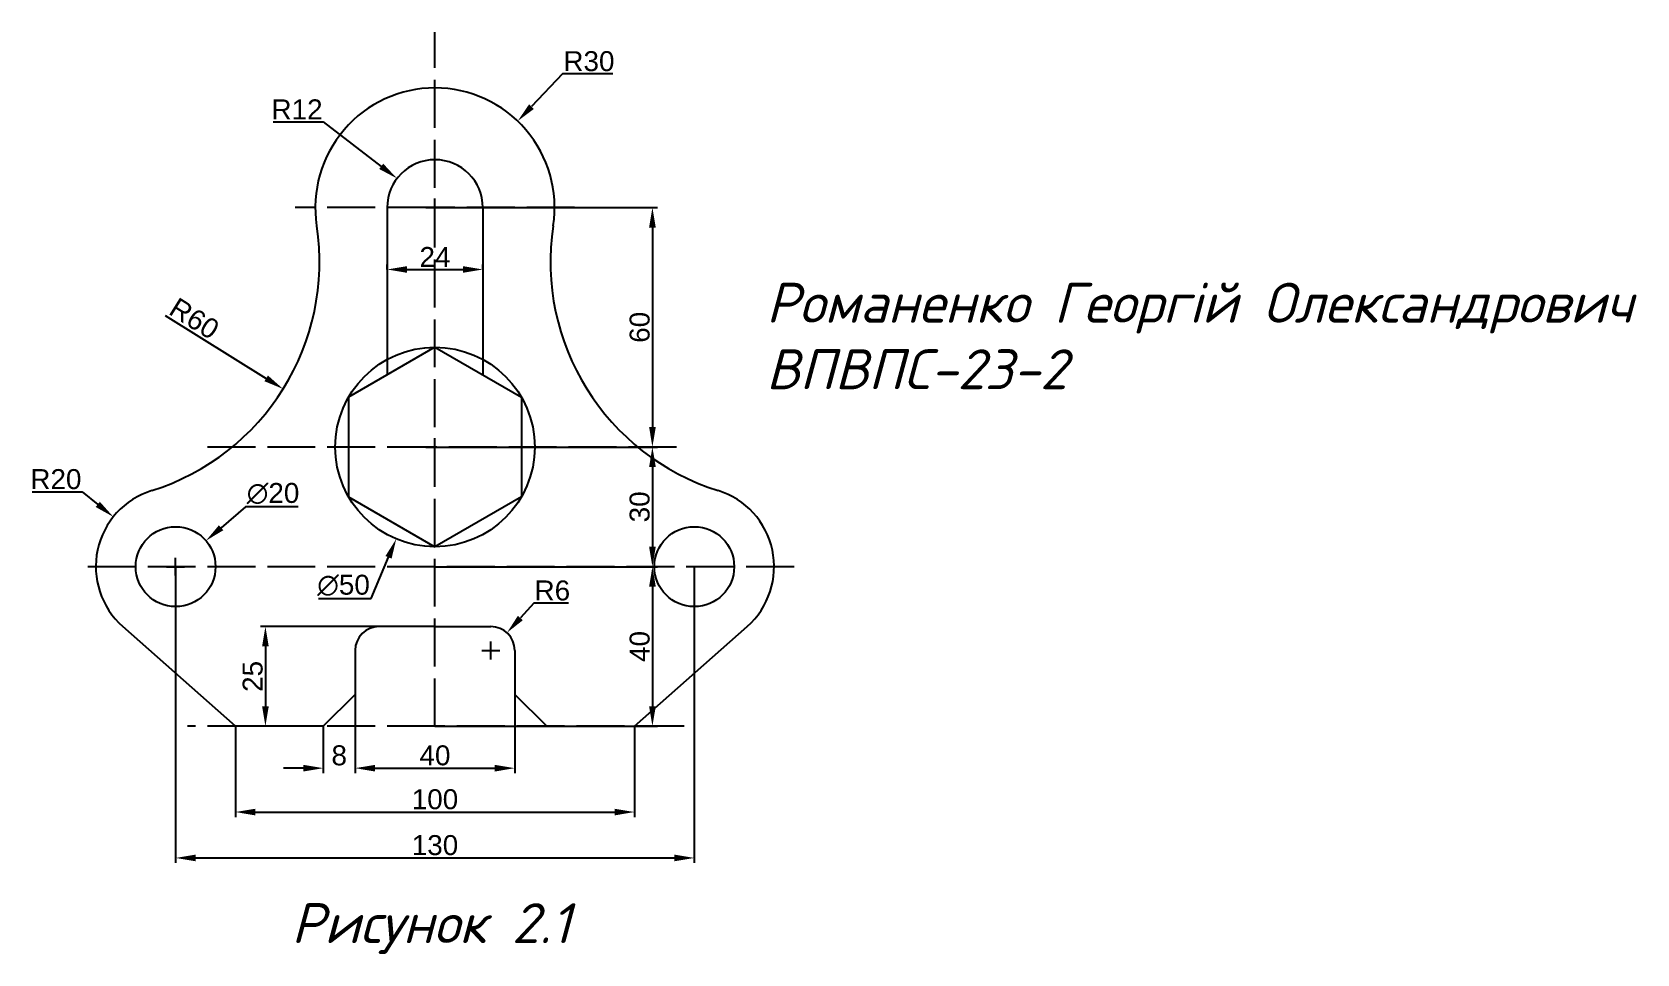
# Model space of a CAD drawing. Header units: millimetres. Extents: x -101 to 301, y -54 to 177.
import ezdxf

# ---------------------------------------------------------------- set-up
doc = ezdxf.new("R2010")
doc.units = ezdxf.units.MM
doc.header["$MEASUREMENT"] = 0
doc.linetypes.add('ACAD_ISO02W100', pattern=[15, 12, -3])
doc.styles.get("Standard").update_dxf_attribs({"font": 'Arial.ttf'})
doc.styles.add('style2', font='ISOCPEUI.TTF')
doc.dimstyles.new('c', dxfattribs={"dimtxt": 5, "dimasz": 5, "dimexe": 1.25, "dimexo": 0, "dimtad": 1, "dimtoh": 1, "dimdec": 0, "dimzin": 0, "dimdsep": 46, "dimtxsty": 'Standard', "dimcen": 2.25, "dimadec": 0, "dimazin": 0, "dimtfac": 1, "dimtdec": 0, "dimtofl": 0, "dimtmove": 0, "dimatfit": 3, "dimfxl": 1, "dimtolj": 1, "dimtzin": 0, "dimarcsym": 0})

# ---------------------------------------------------------------- blocks, each defined once
blk = doc.blocks.new('*D9')
at = {"color": 0, "lineweight": -2, "transparency": 16777216}
for p, q in [((-19.79, 10.56), (-19.79, -9.19)), ((20.21, 10.56), (20.21, -9.19)), ((-14.79, -7.94), (15.21, -7.94))]:
    blk.add_line(p, q, dxfattribs=at)
at = {"color": 0, "transparency": 16777216}
for points in [[(-14.79, -7.11), (-14.79, -8.78), (-19.79, -7.94)], [(15.21, -7.11), (15.21, -8.78), (20.21, -7.94)]]:
    blk.add_solid(points, dxfattribs=at)
at = {"layer": 'Defpoints', "color": 0, "transparency": 16777216}
for p in [(-19.79, 10.56), (20.21, 10.56), (20.21, -7.94)]:
    blk.add_point(p, dxfattribs=at)
at = {"color": 0, "transparency": 16777216, "insert": (0.21, -4.76), "char_height": 5, "attachment_point": 5}
blk.add_mtext('\\A1;40', dxfattribs=at)
blk = doc.blocks.new('*D10')
at = {"color": 0, "lineweight": -2, "transparency": 16777216}
for p, q in [((-19.79, 10.56), (-19.79, -9.19)), ((-27.79, 2.56), (-27.79, -9.19)), ((-32.79, -7.94), (-37.79, -7.94)), ((-14.79, -7.94), (-9.79, -7.94))]:
    blk.add_line(p, q, dxfattribs=at)
at = {"color": 0, "transparency": 16777216}
for points in [[(-32.79, -7.11), (-32.79, -8.78), (-27.79, -7.94)], [(-14.79, -7.11), (-14.79, -8.78), (-19.79, -7.94)]]:
    blk.add_solid(points, dxfattribs=at)
at = {"layer": 'Defpoints', "color": 0, "transparency": 16777216}
for p in [(-19.79, 10.56), (-27.79, 2.56), (-27.79, -7.94)]:
    blk.add_point(p, dxfattribs=at)
at = {"color": 0, "transparency": 16777216, "insert": (-23.79, -4.76), "char_height": 5, "attachment_point": 5}
blk.add_mtext('\\A1;8', dxfattribs=at)
blk = doc.blocks.new('*D11')
at = {"color": 0, "lineweight": -2, "transparency": 16777216}
for p, q in [((-49.79, 2.56), (-49.79, -20.19)), ((50.21, 2.56), (50.21, -20.19)), ((-44.79, -18.94), (45.21, -18.94))]:
    blk.add_line(p, q, dxfattribs=at)
at = {"color": 0, "transparency": 16777216}
for points in [[(-44.79, -18.11), (-44.79, -19.78), (-49.79, -18.94)], [(45.21, -18.11), (45.21, -19.78), (50.21, -18.94)]]:
    blk.add_solid(points, dxfattribs=at)
at = {"layer": 'Defpoints', "color": 0, "transparency": 16777216}
for p in [(-49.79, 2.56), (50.21, 2.56), (50.21, -18.94)]:
    blk.add_point(p, dxfattribs=at)
at = {"color": 0, "transparency": 16777216, "insert": (0.21, -15.76), "char_height": 5, "attachment_point": 5}
blk.add_mtext('\\A1;100', dxfattribs=at)
blk = doc.blocks.new('*D12')
at = {"color": 0, "lineweight": -2, "transparency": 16777216}
for p, q in [((-64.79, 42.56), (-64.79, -31.69)), ((65.21, 42.56), (65.21, -31.69)), ((-59.79, -30.44), (60.21, -30.44))]:
    blk.add_line(p, q, dxfattribs=at)
at = {"color": 0, "transparency": 16777216}
for points in [[(-59.79, -29.61), (-59.79, -31.28), (-64.79, -30.44)], [(60.21, -29.61), (60.21, -31.28), (65.21, -30.44)]]:
    blk.add_solid(points, dxfattribs=at)
at = {"layer": 'Defpoints', "color": 0, "transparency": 16777216}
for p in [(-64.79, 42.56), (65.21, 42.56), (65.21, -30.44)]:
    blk.add_point(p, dxfattribs=at)
at = {"color": 0, "transparency": 16777216, "insert": (0.21, -27.26), "char_height": 5, "attachment_point": 5}
blk.add_mtext('\\A1;130', dxfattribs=at)
blk = doc.blocks.new('*D13')
at = {"color": 0, "lineweight": -2, "transparency": 16777216}
for p, q in [((-47.29, 57.56), (-53.4, 52.32)), ((-34.08, 57.56), (-47.29, 57.56)), ((-64.79, 40.31), (-64.79, 44.81)), ((-67.04, 42.56), (-62.54, 42.56))]:
    blk.add_line(p, q, dxfattribs=at)
at = {"color": 0, "transparency": 16777216}
blk.add_solid([(-53.94, 52.95), (-52.85, 51.69), (-57.19, 49.07)], dxfattribs=at)
at = {"layer": 'Defpoints', "color": 0, "transparency": 16777216}
for p in [(-57.19, 49.07), (-72.38, 36.05)]:
    blk.add_point(p, dxfattribs=at)
at = {"color": 0, "transparency": 16777216, "insert": (-40.37, 60.88), "char_height": 5, "attachment_point": 5}
blk.add_mtext('\\A1;∅20', dxfattribs=at)
blk = doc.blocks.new('*D14')
at = {"color": 0, "lineweight": -2, "transparency": 16777216}
for p, q in [((-100.77, 61.3), (-88.21, 61.3)), ((-88.21, 61.3), (-84.31, 58.17)), ((-64.79, 40.31), (-64.79, 44.81)), ((-67.04, 42.56), (-62.54, 42.56))]:
    blk.add_line(p, q, dxfattribs=at)
at = {"color": 0, "transparency": 16777216}
blk.add_solid([(-83.79, 58.83), (-84.83, 57.52), (-80.4, 55.05)], dxfattribs=at)
at = {"layer": 'Defpoints', "color": 0, "transparency": 16777216}
for p in [(-80.4, 55.05), (-64.79, 42.56)]:
    blk.add_point(p, dxfattribs=at)
at = {"color": 0, "transparency": 16777216, "insert": (-94.8, 64.48), "char_height": 5, "attachment_point": 5}
blk.add_mtext('\\A1;R20', dxfattribs=at)
blk = doc.blocks.new('*D15')
at = {"color": 0, "lineweight": -2, "transparency": 16777216}
blk.add_line((-67.38, 105.55), (-42.09, 89.76), dxfattribs=at)
at = {"color": 0, "transparency": 16777216}
blk.add_solid([(-41.65, 90.47), (-42.53, 89.05), (-37.85, 87.11)], dxfattribs=at)
at = {"layer": 'Defpoints', "color": 0, "transparency": 16777216}
for p in [(-88.74, 118.89), (-37.85, 87.11)]:
    blk.add_point(p, dxfattribs=at)
at = {"color": 0, "transparency": 16777216, "insert": (-60.1, 104.75), "char_height": 5, "attachment_point": 5, "rotation": 328.0224}
blk.add_mtext('\\A1;R60', dxfattribs=at)
blk = doc.blocks.new('*D16')
at = {"color": 0, "lineweight": -2, "transparency": 16777216}
for p, q in [((-40.31, 154.06), (-27.79, 154.06)), ((-27.79, 154.06), (-13.27, 142.91)), ((0.21, 130.31), (0.21, 134.81)), ((-2.04, 132.56), (2.46, 132.56))]:
    blk.add_line(p, q, dxfattribs=at)
at = {"color": 0, "transparency": 16777216}
blk.add_solid([(-12.76, 143.57), (-13.78, 142.25), (-9.3, 139.87)], dxfattribs=at)
at = {"layer": 'Defpoints', "color": 0, "transparency": 16777216}
for p in [(-9.3, 139.87), (0.21, 132.56)]:
    blk.add_point(p, dxfattribs=at)
at = {"color": 0, "transparency": 16777216, "insert": (-34.36, 157.19), "char_height": 5, "attachment_point": 5}
blk.add_mtext('\\A1;R12', dxfattribs=at)
blk = doc.blocks.new('*D17')
at = {"color": 0, "lineweight": -2, "transparency": 16777216}
for p, q in [((-11.79, 117.06), (-11.79, 118.31)), ((-6.79, 117.06), (7.21, 117.06)), ((12.21, 117.06), (12.21, 118.31))]:
    blk.add_line(p, q, dxfattribs=at)
at = {"color": 0, "transparency": 16777216}
for points in [[(-6.79, 117.89), (-6.79, 116.22), (-11.79, 117.06)], [(7.21, 117.89), (7.21, 116.22), (12.21, 117.06)]]:
    blk.add_solid(points, dxfattribs=at)
at = {"layer": 'Defpoints', "color": 0, "transparency": 16777216}
for p in [(-11.79, 117.06), (12.21, 117.06), (12.21, 117.06)]:
    blk.add_point(p, dxfattribs=at)
at = {"color": 0, "transparency": 16777216, "insert": (0.21, 120.19), "char_height": 5, "attachment_point": 5}
blk.add_mtext('\\A1;24', dxfattribs=at)
blk = doc.blocks.new('*D19')
at = {"color": 0, "lineweight": -2, "transparency": 16777216}
for p, q in [((0.21, 72.56), (55.96, 72.56)), ((54.71, 67.56), (54.71, 47.56)), ((0.21, 42.56), (55.96, 42.56))]:
    blk.add_line(p, q, dxfattribs=at)
at = {"color": 0, "transparency": 16777216}
for points in [[(53.88, 67.56), (55.55, 67.56), (54.71, 72.56)], [(53.88, 47.56), (55.55, 47.56), (54.71, 42.56)]]:
    blk.add_solid(points, dxfattribs=at)
at = {"layer": 'Defpoints', "color": 0, "transparency": 16777216}
for p in [(0.21, 72.56), (0.21, 42.56), (54.71, 42.56)]:
    blk.add_point(p, dxfattribs=at)
at = {"color": 0, "transparency": 16777216, "insert": (51.53, 57.56), "char_height": 5, "attachment_point": 5, "rotation": 90}
blk.add_mtext('\\A1;30', dxfattribs=at)
blk = doc.blocks.new('*D20')
at = {"color": 0, "lineweight": -2, "transparency": 16777216}
for p, q in [((0.21, 42.56), (55.96, 42.56)), ((54.71, 37.56), (54.71, 7.56)), ((0.21, 2.56), (55.96, 2.56))]:
    blk.add_line(p, q, dxfattribs=at)
at = {"color": 0, "transparency": 16777216}
for points in [[(53.88, 37.56), (55.55, 37.56), (54.71, 42.56)], [(53.88, 7.56), (55.55, 7.56), (54.71, 2.56)]]:
    blk.add_solid(points, dxfattribs=at)
at = {"layer": 'Defpoints', "color": 0, "transparency": 16777216}
for p in [(0.21, 42.56), (0.21, 2.56), (54.71, 2.56)]:
    blk.add_point(p, dxfattribs=at)
at = {"color": 0, "transparency": 16777216, "insert": (51.54, 22.56), "char_height": 5, "attachment_point": 5, "rotation": 90}
blk.add_mtext('\\A1;40', dxfattribs=at)
blk = doc.blocks.new('*D21')
at = {"color": 0, "lineweight": -2, "transparency": 16777216}
for p, q in [((-13.79, 27.56), (-43.54, 27.56)), ((-42.29, 22.56), (-42.29, 7.56)), ((-27.79, 2.56), (-43.54, 2.56))]:
    blk.add_line(p, q, dxfattribs=at)
at = {"color": 0, "transparency": 16777216}
for points in [[(-43.12, 22.56), (-41.45, 22.56), (-42.29, 27.56)], [(-43.12, 7.56), (-41.45, 7.56), (-42.29, 2.56)]]:
    blk.add_solid(points, dxfattribs=at)
at = {"layer": 'Defpoints', "color": 0, "transparency": 16777216}
for p in [(-13.79, 27.56), (-42.29, 2.56), (-27.79, 2.56)]:
    blk.add_point(p, dxfattribs=at)
at = {"color": 0, "transparency": 16777216, "insert": (-45.46, 15.06), "char_height": 5, "attachment_point": 5, "rotation": 90}
blk.add_mtext('\\A1;25', dxfattribs=at)
blk = doc.blocks.new('*D22')
at = {"color": 0, "lineweight": -2, "transparency": 16777216}
for p, q in [((-2.04, 72.56), (2.46, 72.56)), ((0.21, 70.31), (0.21, 74.81)), ((-15.79, 34.56), (-11.43, 44.91)), ((-29, 34.56), (-15.79, 34.56))]:
    blk.add_line(p, q, dxfattribs=at)
at = {"color": 0, "transparency": 16777216}
blk.add_solid([(-12.2, 45.23), (-10.66, 44.59), (-9.49, 49.52)], dxfattribs=at)
at = {"layer": 'Defpoints', "color": 0, "transparency": 16777216}
for p in [(9.92, 95.6), (-9.49, 49.52)]:
    blk.add_point(p, dxfattribs=at)
at = {"color": 0, "transparency": 16777216, "insert": (-22.7, 37.88), "char_height": 5, "attachment_point": 5}
blk.add_mtext('\\A1;∅50', dxfattribs=at)
blk = doc.blocks.new('*D23')
at = {"color": 0, "lineweight": -2, "transparency": 16777216}
for p, q in [((24.98, 33.4), (21.61, 29.7)), ((33.66, 33.4), (24.98, 33.4)), ((11.96, 21.56), (16.46, 21.56)), ((14.21, 19.31), (14.21, 23.81))]:
    blk.add_line(p, q, dxfattribs=at)
at = {"color": 0, "transparency": 16777216}
blk.add_solid([(21, 30.26), (22.23, 29.14), (18.25, 26)], dxfattribs=at)
at = {"layer": 'Defpoints', "color": 0, "transparency": 16777216}
for p in [(18.25, 26), (14.21, 21.56)]:
    blk.add_point(p, dxfattribs=at)
at = {"color": 0, "transparency": 16777216, "insert": (29.63, 36.57), "char_height": 5, "attachment_point": 5}
blk.add_mtext('\\A1;R6', dxfattribs=at)
blk = doc.blocks.new('*D24')
at = {"color": 0, "lineweight": -2, "transparency": 16777216}
for p, q in [((0.21, 132.56), (55.96, 132.56)), ((54.71, 127.56), (54.71, 77.56)), ((0.21, 72.56), (55.96, 72.56))]:
    blk.add_line(p, q, dxfattribs=at)
at = {"color": 0, "transparency": 16777216}
for points in [[(53.88, 127.56), (55.55, 127.56), (54.71, 132.56)], [(53.88, 77.56), (55.55, 77.56), (54.71, 72.56)]]:
    blk.add_solid(points, dxfattribs=at)
at = {"layer": 'Defpoints', "color": 0, "transparency": 16777216}
for p in [(0.21, 132.56), (0.21, 72.56), (54.71, 72.56)]:
    blk.add_point(p, dxfattribs=at)
at = {"color": 0, "transparency": 16777216, "insert": (51.54, 102.56), "char_height": 5, "attachment_point": 5, "rotation": 90}
blk.add_mtext('\\A1;60', dxfattribs=at)
blk = doc.blocks.new('*D25')
at = {"color": 0, "lineweight": -2, "transparency": 16777216}
for p, q in [((32.21, 166.06), (24.39, 157.87)), ((44.77, 166.06), (32.21, 166.06)), ((0.21, 130.31), (0.21, 134.81)), ((-2.04, 132.56), (2.46, 132.56))]:
    blk.add_line(p, q, dxfattribs=at)
at = {"color": 0, "transparency": 16777216}
blk.add_solid([(23.79, 158.44), (24.99, 157.29), (20.94, 154.25)], dxfattribs=at)
at = {"layer": 'Defpoints', "color": 0, "transparency": 16777216}
for p in [(20.94, 154.25), (0.21, 132.56)]:
    blk.add_point(p, dxfattribs=at)
at = {"color": 0, "transparency": 16777216, "insert": (38.8, 169.24), "char_height": 5, "attachment_point": 5}
blk.add_mtext('\\A1;R30', dxfattribs=at)

msp = doc.modelspace()

# ---------------------------------------------------------------- linework, layer by layer
at = {"color": 1, "linetype": 'ACAD_ISO02W100'}
for p, q in [((0.21, 2.56), (0.21, 176.56)), ((0.21, 132.56), (-34.79, 132.56)), ((35.21, 132.56), (0.21, 132.56)), ((0.21, 72.56), (-59.79, 72.56)), ((60.71, 72.56), (0.21, 72.56)), ((0.21, 42.56), (-89.79, 42.56)), ((90.21, 42.56), (0.21, 42.56)), ((0.21, 2.56), (-61.79, 2.56)), ((62.71, 2.56), (0.21, 2.56))]:
    msp.add_line(p, q, dxfattribs=at)
at = {"color": 5}
for p, q in [((-11.79, 132.56), (-11.79, 94.49)), ((12.21, 132.56), (12.21, 94.49)), ((-11.79, 94.49), (-11.79, 90.63)), ((12.21, 94.49), (12.21, 90.63)), ((-49.79, 2.56), (-78.05, 27.59)), ((0.21, 27.56), (-13.79, 27.56)), ((0.21, 27.56), (14.21, 27.56)), ((50.21, 2.56), (78.47, 27.59)), ((-19.79, 21.56), (-19.79, 10.56)), ((20.21, 21.56), (20.21, 10.56)), ((-27.79, 2.56), (-19.79, 10.56)), ((28.21, 2.56), (20.21, 10.56)), ((-27.79, 2.56), (-49.79, 2.56)), ((28.21, 2.56), (50.21, 2.56))]:
    msp.add_line(p, q, dxfattribs=at)
for points in [[(0.21, 97.56), (-21.44, 85.06), (-21.44, 60.06), (0.21, 47.56)], [(0.21, 97.56), (21.86, 85.06), (21.86, 60.06), (0.21, 47.56)]]:
    msp.add_lwpolyline(points, dxfattribs=at)
at = {"color": 61}
msp.add_circle((0.21, 72.56), 25, dxfattribs=at)
at = {"color": 5}
for centre in [(-64.79, 42.56), (65.21, 42.56)]:
    msp.add_circle(centre, 10, dxfattribs=at)
for centre, radius, start, end in [((0.21, 132.56), 30, 90, 188.737), ((0.21, 132.56), 30, 351.263, 90), ((0.21, 132.56), 12, 90, 180), ((0.21, 132.56), 12, 0, 90), ((-88.74, 118.89), 60, 287.4243, 8.737), ((89.17, 118.89), 60, 171.263, 252.5757), ((-64.79, 42.56), 20, 107.4243, 228.4713), ((65.21, 42.56), 20, 311.5287, 72.5757), ((-13.79, 21.56), 6, 90, 180), ((14.21, 21.56), 6, 0, 90)]:
    msp.add_arc(centre, radius, start, end, dxfattribs=at)

# ---------------------------------------------------------------- texts
at = {"color": 61, "char_height": 10, "width": 225.6899, "attachment_point": 1, "style": 'style2'}
for s, insert in [('{\\fISOCPEUR|b0|i1|c204|p0;Романенко Георгій Олександрович ВПВПС-23-2}', (83.21, 113.72)), ('{\\fISOCPEUR|b0|i1|c204|p0;Рисунок 2.1}', (-35.79, -41.78))]:
    msp.add_mtext(s, dxfattribs=dict(at, insert=insert))

# ---------------------------------------------------------------- dimensions: what is measured, and where the dimension line sits
at = {"color": 61}
for center, mpoint, picture, middle in [((0.21, 132.56), (20.94, 154.25), '*D25', (38.8, 166.06)), ((0.21, 132.56), (-9.3, 139.87), '*D16', (-34.36, 154.06)), ((-88.74, 118.89), (-37.85, 87.11), '*D15', (-61.79, 102.06))]:
    dim = msp.add_radius_dim(center=center, mpoint=mpoint, dimstyle='c', dxfattribs=at)
    dim.commit()
    dim.dimension.update_dxf_attribs({"geometry": picture, "text_midpoint": middle, "dimtype": 164})
for base, p1, p2, picture, middle in [((54.71, 72.56), (0.21, 132.56), (0.21, 72.56), '*D24', (51.54, 102.56)), ((54.71, 42.56), (0.21, 72.56), (0.21, 42.56), '*D19', (51.53, 57.56)), ((54.71, 2.56), (0.21, 42.56), (0.21, 2.56), '*D20', (51.54, 22.56)), ((-42.29, 2.56), (-13.79, 27.56), (-27.79, 2.56), '*D21', (-45.46, 15.06))]:
    dim = msp.add_linear_dim(base=base, p1=p1, p2=p2, angle=90, dimstyle='c', dxfattribs=at)
    dim.commit()
    dim.dimension.update_dxf_attribs({"geometry": picture, "text_midpoint": middle})
for base, p1, p2, picture, middle in [((12.21, 117.06), (-11.79, 117.06), (12.21, 117.06), '*D17', (0.21, 120.19)), ((65.21, -30.44), (-64.79, 42.56), (65.21, 42.56), '*D12', (0.21, -27.26)), ((-27.79, -7.94), (-19.79, 10.56), (-27.79, 2.56), '*D10', (-23.79, -4.76)), ((20.21, -7.94), (-19.79, 10.56), (20.21, 10.56), '*D9', (0.21, -4.76)), ((50.21, -18.94), (-49.79, 2.56), (50.21, 2.56), '*D11', (0.21, -15.76))]:
    dim = msp.add_linear_dim(base=base, p1=p1, p2=p2, dimstyle='c', dxfattribs=at)
    dim.commit()
    dim.dimension.update_dxf_attribs({"geometry": picture, "text_midpoint": middle})
for p1, p2, picture, middle in [((9.92, 95.6), (-9.49, 49.52), '*D22', (-22.7, 34.56)), ((-72.38, 36.05), (-57.19, 49.07), '*D13', (-40.37, 57.56))]:
    dim = msp.add_diameter_dim_2p(p1=p1, p2=p2, dimstyle='c', dxfattribs=at)
    dim.commit()
    dim.dimension.update_dxf_attribs({"geometry": picture, "text_midpoint": middle, "dimtype": 163})
for center, mpoint, picture, middle in [((-64.79, 42.56), (-80.4, 55.05), '*D14', (-94.8, 64.48)), ((14.21, 21.56), (18.25, 26), '*D23', (29.63, 36.57))]:
    dim = msp.add_radius_dim(center=center, mpoint=mpoint, dimstyle='c', dxfattribs=at)
    dim.commit()
    dim.dimension.update_dxf_attribs({"geometry": picture, "text_midpoint": middle})

doc.saveas('drawing.dxf')
